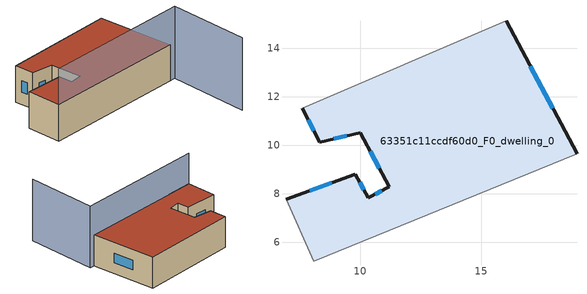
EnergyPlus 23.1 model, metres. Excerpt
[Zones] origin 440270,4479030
63351c11ccdf60d0_F0_dwelling_0
 floor ground (EU_floor_Construction): 16.03,15.14 18.95,9.66 8.09,5.21 6.94,7.78 9.8,8.81 10.33,7.83 11.2,8.29 10.01,10.53 8.33,10.13 7.61,11.53 z0
 wall outside (EU_wall_Construction): 7.61,11.53 8.33,10.13 10.01,10.53 11.2,8.29 10.33,7.83 9.8,8.81 6.94,7.78 / 18.95,9.66 16.03,15.14 z0:3
 wall adiabatic (EU_wall_Construction): 16.03,15.14 7.61,11.53 / 6.94,7.78 8.09,5.21 18.95,9.66 z0:3
 window (EU_Window_Construction): 10.15,8.16 9.98,8.47 / 10.9,8.13 10.63,7.98 / 10.42,9.76 10.79,9.05 / 8.9,10.26 9.43,10.39 / 7.86,11.05 8.08,10.61 / 17.95,11.53 17.03,13.26 / 8.82,8.45 7.92,8.13 z1.03:1.97
 roof outside (EU_roof_Construction): 18.95,9.66 16.03,15.14 7.61,11.53 8.33,10.13 10.01,10.53 11.2,8.29 10.33,7.83 9.8,8.81 6.94,7.78 8.09,5.21 z3
shading: 8.09,5.21 19.37,9.83 / 19.37,9.83 21.88,3.7 z0:6
[Building]
EU S2 Campaign: North Axis=0; Terrain=City; Solar Distribution=FullExterior
[Site:Location]
Madrid: Latitude=40.5; Longitude=-3.5; Time Zone=1; Elevation=609
[SizingPeriod:WeatherFileDays]
AnnualSizingPeriod: Begin Month=1; Begin Day of Month=1; End Month=12; End Day of Month=31; Day of Week for Start Day=Monday; Use Weather File Daylight Saving Period=No; Use Weather File Rain and Snow Indicators=No
[MATERIAL]
EU_InternalMass_Material: Roughness=MediumRough; Thickness=0.1; Conductivity=1; Density=1800; Specific Heat=900; Thermal Absorptance=0.9; Solar Absorptance=0.7; Visible Absorptance=0.7
[MATERIAL:NOMASS] Roughness=MediumRough; Thermal Absorptance=0.9; Solar Absorptance=0.7; Visible Absorptance=0.7
Name | Thermal Resistance
EU_wall_NoMass | 0.417311
EU_roof_NoMass | 0.356888
EU_floor_NoMass | 1.25
[WINDOWMATERIAL:SIMPLEGLAZINGSYSTEM]
EU_Window_SimpleGlazing: UFactor=3.792; Solar Heat Gain Coefficient=0.85; Visible Transmittance=0.85
[CONSTRUCTION]
EU_wall_Construction: EU_wall_NoMass
EU_roof_Construction: EU_roof_NoMass
EU_floor_Construction: EU_floor_NoMass
EU_InternalMass_Construction: EU_InternalMass_Material
EU_Window_Construction: EU_Window_SimpleGlazing
[ZONE]
63351c11ccdf60d0_F0_dwelling_0: Type=1; Multiplier=1; Ceiling Height=autocalculate; Volume=177.239; Floor Area=autocalculate; Part of Total Floor Area=Yes
[INTERNALMASS]
63351c11ccdf60d0_F0_dwelling_0_EU_InternalMass: Construction=EU_InternalMass_Construction; Zone or ZoneList=63351c11ccdf60d0_F0_dwelling_0; Surface Area=59.0798
[OTHEREQUIPMENT]
EU_Step8_InternalGain_63351c11ccdf60d0_F0_dwelling_0_f000: Fuel Type=Electricity; Zone or ZoneList or Space or SpaceList=63351c11ccdf60d0_F0_dwelling_0; Schedule=EU_Step8_GainSchedule_63351c11ccdf60d0_F0_dwelling_0_f000; Design Level Calculation Method=Watts/Area; Power per Zone Floor Area=1; Fraction Latent=0; Fraction Radiant=0; Fraction Lost=0; Carbon Dioxide Generation Rate=0; EndUse Subcategory=EU_Step8_InternalGains
[ZONEVENTILATION:DESIGNFLOWRATE]
EU_ConstantAir_63351c11ccdf60d0_F0_dwelling_0: Zone or ZoneList or Space or SpaceList=63351c11ccdf60d0_F0_dwelling_0; Schedule=EU_AlwaysOn; Design Flow Rate Calculation Method=AirChanges/Hour; Air Changes per Hour=0.64; Ventilation Type=Natural; Fan Pressure Rise=0; Fan Total Efficiency=1; Constant Term Coefficient=1; Temperature Term Coefficient=0; Velocity Term Coefficient=0; Velocity Squared Term Coefficient=0; Minimum Indoor Temperature=-100; Maximum Indoor Temperature=100; Delta Temperature=-100; Minimum Outdoor Temperature=-100; Maximum Outdoor Temperature=100; Maximum Wind Speed=40
[HVACTEMPLATE:THERMOSTAT]
EU_HeatOnly_63351c11ccdf60d0_F0_dwelling_0: Constant Heating Setpoint=20; Constant Cooling Setpoint=50
[HVACTEMPLATE:ZONE:IDEALLOADSAIRSYSTEM]
63351c11ccdf60d0_F0_dwelling_0: Template Thermostat=EU_HeatOnly_63351c11ccdf60d0_F0_dwelling_0; System Availability Schedule=EU_AlwaysOn; Maximum Heating Supply Air Temperature=50; Minimum Cooling Supply Air Temperature=13; Maximum Heating Supply Air Humidity Ratio=0.0156; Minimum Cooling Supply Air Humidity Ratio=0.0077; Heating Limit=NoLimit; Cooling Limit=NoLimit; Heating Availability Schedule=EU_AlwaysOn; Cooling Availability Schedule=EU_CoolingOff; Dehumidification Control Type=ConstantSensibleHeatRatio; Cooling Sensible Heat Ratio=0.7; Dehumidification Setpoint=60; Humidification Control Type=None; Humidification Setpoint=30; Outdoor Air Method=None; Outdoor Air Flow Rate per Person=0.00944; Outdoor Air Flow Rate per Zone Floor Area=0; Outdoor Air Flow Rate per Zone=0; Demand Controlled Ventilation Type=None; Outdoor Air Economizer Type=NoEconomizer; Heat Recovery Type=None; Sensible Heat Recovery Effectiveness=0.7; Latent Heat Recovery Effectiveness=0.65
[SIZING:ZONE]
63351c11ccdf60d0_F0_dwelling_0: Zone Cooling Design Supply Air Temperature Input Method=SupplyAirTemperature; Zone Cooling Design Supply Air Temperature=13; Zone Heating Design Supply Air Temperature Input Method=SupplyAirTemperature; Zone Heating Design Supply Air Temperature=50; Zone Cooling Design Supply Air Humidity Ratio=0.008; Zone Heating Design Supply Air Humidity Ratio=0.008; Cooling Design Air Flow Method=DesignDay; Cooling Design Air Flow Rate=0; Cooling Minimum Air Flow per Zone Floor Area=0.000762; Cooling Minimum Air Flow=0; Cooling Minimum Air Flow Fraction=0.2; Heating Design Air Flow Method=DesignDay; Heating Design Air Flow Rate=0; Heating Maximum Air Flow per Zone Floor Area=0.002032; Heating Maximum Air Flow=0.141576; Heating Maximum Air Flow Fraction=0.3; Account for Dedicated Outdoor Air System=No; Dedicated Outdoor Air System Control Strategy=NeutralSupplyAir; Dedicated Outdoor Air Low Setpoint Temperature for Design=autosize; Dedicated Outdoor Air High Setpoint Temperature for Design=autosize; Zone Load Sizing Method=Sensible Load Only No Latent Load; Zone Latent Cooling Design Supply Air Humidity Ratio Input Method=HumidityRatioDifference; Zone Cooling Design Supply Air Humidity Ratio Difference=0.005; Zone Latent Heating Design Supply Air Humidity Ratio Input Method=HumidityRatioDifference; Zone Humidification Design Supply Air Humidity Ratio Difference=0.005
[SCHEDULE:CONSTANT]
Name | Hourly Value
EU_AlwaysOn | 1
EU_CoolingOff | 0
[SCHEDULE:FILE]
EU_Step8_GainSchedule_63351c11ccdf60d0_F0_dwelling_0_f000: File=../../schedules/63351c11ccdf60d0/63351c11ccdf60d0_F0_dwelling_0_f000_gain.csv; Column Number=1; Rows to Skip at Top=0; Number of Hours of Data=8760; Column Separator=Comma; Interpolate to Timestep=No; Minutes per Item=60; Adjust Schedule for Daylight Savings=Yes
